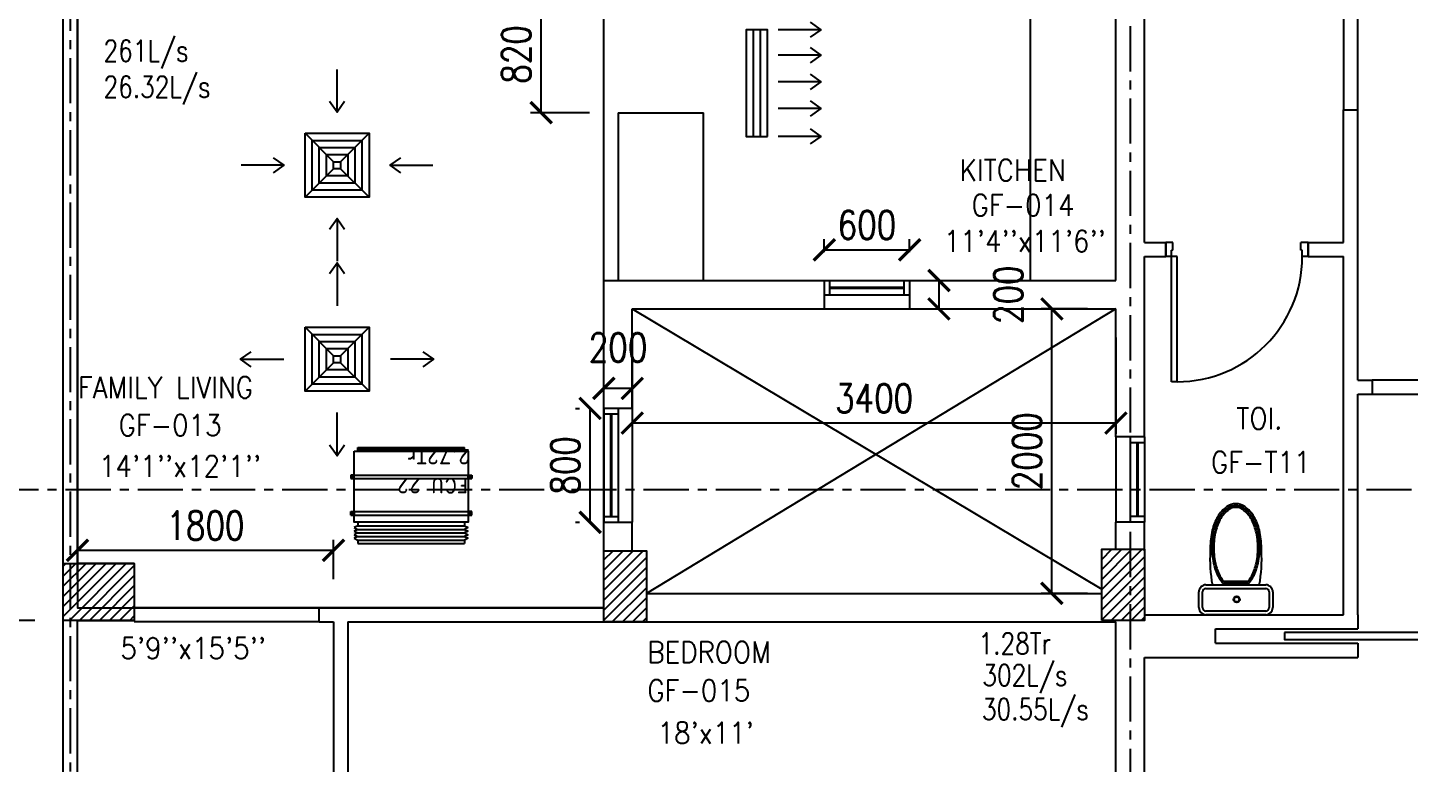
# Model space of a CAD drawing. Header units: millimetres. Extents: x -1288794 to 2153086, y -2701644 to -1335282.
# Drawn here: x 591602 to 601314, y -1502614 to -1497441 of the extents above; entities that cross this region are included whole.
import ezdxf

# ---------------------------------------------------------------- set-up
doc = ezdxf.new("R2010")
doc.units = ezdxf.units.MM
doc.header["$LTSCALE"] = 100
doc.header["$PDMODE"] = 34
for name, pattern in [('CENTER', [50.800000000000004, 31.75, -6.349999999999999, 6.349999999999999, -6.349999999999999]), ('DASHED2', [9.524999999999999, 6.349999999999999, -3.174999999999999]), ('HIDDEN', [9.524999999999999, 6.349999999999999, -3.174999999999999])]:
    doc.linetypes.add(name, pattern=pattern)
for name, color, linetype in [('A-ANNO-TEXT', 8, 'Continuous'), ('A-DOOR', 4, 'Continuous'), ('A-FLOR-OVHD', 4, 'DASHED2'), ('A-FLOR-PFIX', 8, 'Continuous'), ('A-FLOR-SPCL', 8, 'Continuous'), ('A-GLAZ', 5, 'Continuous'), ('A-GRID', 253, 'CENTER'), ('A-WALL-FULL', 8, 'Continuous'), ('AC- SUIPPOR', 7, 'HIDDEN'), ('AC-HLTEXT', 100, 'Continuous'), ('AC-SAD TEXT', 3, 'Continuous'), ('AC-UNIT', 5, 'Continuous'), ('RAD RIGHT', 1, 'Continuous'), ('S-COL- HACT.', 9, 'Continuous'), ('S-COL.', 8, 'Continuous'), ('SAD RIGHT', 3, 'Continuous'), ('SUPPLY GRILL RIGHT', 3, 'Continuous'), ('WALL', 42, 'Continuous')]:
    doc.layers.add(name, color=color, linetype=linetype)
doc.styles.add('ROMAND', font='romand')
doc.styles.add('ROMANS', font='romans.shx', dxfattribs={"width": 0.8})
doc.styles.add('SIMPLEX', font='simplex.shx', dxfattribs={"width": 0.8})
doc.dimstyles.new('100 of DIM2', dxfattribs={"dimscale": 0, "dimtxt": 200, "dimasz": 150, "dimexe": 75, "dimexo": 200, "dimgap": 75, "dimtad": 1, "dimdec": 0, "dimrnd": 5, "dimzin": 0, "dimdsep": 46, "dimtxsty": 'ROMANS', "dimblk": 'ARCHTICK', "dimcen": 100, "dimclrd": 94, "dimclre": 94, "dimclrt": 2, "dimadec": 0, "dimazin": 0, "dimtfac": 1, "dimtdec": 0, "dimtofl": 0, "dimtmove": 2, "dimatfit": 3, "dimldrblk": 'OPEN90', "dimfxl": 75, "dimtolj": 1, "dimtzin": 0, "dimarcsym": 0})

# ---------------------------------------------------------------- blocks, each defined once
blk = doc.blocks.new('D-100-R1')
for p, q in [((-80.00000000005821, 979.9999999999707), (-80, 100.0000000000291)), ((-80.00000000005821, 979.9999999999707), (-40.00000000004365, 979.9999999999707)), ((-40.00000000004365, 979.9999999999707), (-40, 55.0000000000291)), ((-1000, 100), (-1000, -5.82077e-11)), ((-1000, 100), (-960, 100)), ((-960, 100), (-960, 54.9999999999709)), ((-80, 100.0000000000291), (0, 100.0000000000582)), ((0, 100.0000000000582), (0, 0)), ((-960, 54.9999999999709), (-950, 55)), ((-950, 55), (-950, -5.82077e-11)), ((-50, 55.0000000000291), (-50, 0)), ((-50, 55.0000000000291), (-40, 55.0000000000291)), ((-50, 0), (0, 0)), ((-1000, -5.82077e-11), (-950, -5.82077e-11))]:
    blk.add_line(p, q)
at = {"linetype": 'Continuous'}
blk.add_arc((-80, 100), 880, 90.00000000000378, 180, dxfattribs=at)
blk = doc.blocks.new('WC-1')
for p, q in [((-210, 6.45741e-11), (210, -6.45741e-11)), ((-260.0000000000582, -159.9999999999113), (-260.0000000000155, -49.99999999992041)), ((-235.0000000000582, -159.9999999999281), (-235.0000000000155, -49.99999999992815)), ((-210.0000000000073, -24.99999999993543), (209.9999999999927, -25.00000000006457)), ((234.9999999999845, -50.00000000006276), (234.99999999996, -160.0000000000627)), ((259.9999999999845, -50.00000000007048), (259.99999999996, -160.0000000000705)), ((209.9999999999527, -185.0000000000646), (-210.0000000000655, -184.9999999999354)), ((209.9999999999445, -210.0000000000646), (-210.0000000000737, -209.9999999999354)), ((91.47615770909852, -222.5000000000282), (-91.47615771196342, -222.4999999999718)), ((85.75415153929588, -235.0000000000264), (-85.75415153759332, -234.9999999999736))]:
    blk.add_line(p, q)
for radius in [22.10058430915524, 17.10058430915523]:
    blk.add_circle((-6.103973758987193, -107.4929482146744), radius)
for centre, radius, start, end in [((-210.0000000000155, -49.99999999993542), 50, 89.99999999998244, 179.9999999999824), ((-210.0000000000155, -49.99999999993542), 25, 89.99999999998244, 179.9999999999824), ((209.9999999999845, -50.00000000006457), 50, 359.9999999999894, 89.99999999998244), ((209.9999999999845, -50.00000000006457), 25, 359.9999999999894, 89.99999999998244), ((-210.0000000000582, -159.9999999999354), 50, 179.9999999999792, 269.9999999999824), ((-210.0000000000582, -159.9999999999354), 25, 179.9999999999792, 269.9999999999824), ((209.99999999996, -160.0000000000646), 25, 269.9999999999824, 359.9999999999884), ((209.99999999996, -160.0000000000646), 50, 269.9999999999824, 359.9999999999884), ((722.2740576860797, -383.2329258520217), 904.0616061515724, 168.9528762463656, 184.063166162121), ((178.1919626198178, -428.1672622903807), 340.7320624944951, 149.8586144479107, 166.4765809055045), ((178.1919626198178, -428.1672622903625), 328.2320624944887, 149.858614447914, 166.4765809055076), ((68.55654542101274, -364.5079877878317), 213.9549828051977, 138.4151582942605, 149.8586144479058), ((68.55654542100363, -364.5079877878317), 201.4549828051949, 139.9943486805204, 149.8586144479042), ((-68.55654542114553, -364.5079877877533), 201.4549828051043, 30.14138555206289, 40.00565131911324), ((-68.55654542114553, -364.5079877877352), 213.9549828050913, 30.14138555205902, 41.58484170619487), ((-178.1919626200979, -428.1672622902533), 328.2320624945077, 13.5234190944571, 30.14138555205006), ((-178.1919626200888, -428.1672622902715), 340.7320624945054, 13.52341909446088, 30.14138555205409), ((352.1246317655295, -470.000000000117), 519.6246317656733, 166.4765809054962, 179.9999999999812), ((352.1246317655387, -470.0000000001262), 507.1246317656823, 166.4765809054951, 179.9999999999801), ((-352.1246317658261, -469.9999999999102), 507.1246317656823, 359.9999999999848, 13.52341909446973), ((-352.1246317658261, -469.999999999901), 519.6246317656824, 359.9999999999836, 13.52341909446853), ((352.1246317655295, -470.0000000001081), 532.1246317656733, 177.5541293824439, 179.9999999999824), ((352.1246317654022, -470.0000000001081), 532.1246317655459, 179.9999999999824, 193.523419094469), ((352.1246317654022, -470.0000000000898), 519.6246317655459, 179.9999999999836, 193.5234190944703), ((352.1246317654022, -470.0000000000807), 507.1246317655458, 179.9999999999849, 193.5234190944715), ((-352.1246317660534, -469.9999999998647), 507.1246317659097, 346.4765809054981, 359.99999999998), ((-352.1246317660625, -469.9999999998738), 519.6246317659188, 346.4765809054994, 359.9999999999814), ((-352.1246317660716, -469.9999999998921), 532.1246317659279, 346.4765809055007, 359.9999999999824), ((-352.1246317658261, -469.9999999998921), 532.1246317656824, 359.9999999999824, 2.445870617514181), ((178.1919626197104, -511.8327377097467), 353.2320624944095, 193.5234190944576, 210.1413855520581), ((178.1919626197286, -511.8327377097648), 340.7320624944198, 193.5234190944536, 210.1413855520537), ((178.1919626197468, -511.832737709783), 328.2320624944313, 193.5234190944496, 210.1413855520493), ((68.55654542087541, -575.4920122122284), 201.4549828051248, 210.1413855520627, 234.497162097987), ((-68.55654542121921, -575.4920122122047), 201.4549828051104, 305.5028379019778, 329.8586144479044), ((-178.1919626202598, -511.8327377095465), 328.2320624946647, 329.8586144479149, 346.4765809054953), ((-178.1919626202598, -511.8327377095283), 340.7320624946722, 329.8586144479113, 346.476580905492), ((-178.1919626202507, -511.8327377095101), 353.2320624946706, 329.8586144479074, 346.4765809054887), ((68.55654542087541, -575.4920122122558), 226.4549828051087, 210.1413855520583, 234.4971620979831), ((68.55654542087541, -575.4920122122468), 213.954982805112, 210.1413855520589, 234.4971620979841), ((-2.055458e-10, -671.5946751609408), 108.4053248390518, 234.4971620979795, 269.9999999999824), ((-2.055458e-10, -671.5946751609408), 95.90532483905179, 234.4971620979795, 269.9999999999824), ((-2.055458e-10, -671.5946751609408), 83.40532483905234, 234.4971620979796, 269.9999999999824), ((-2.055458e-10, -671.5946751609498), 83.40532483905031, 269.9999999999824, 305.5028379019857), ((-2.055458e-10, -671.5946751609498), 95.90532483905048, 269.9999999999824, 305.5028379019858), ((-2.055458e-10, -671.5946751609498), 108.4053248390506, 269.9999999999824, 305.5028379019859), ((-68.55654542121921, -575.4920122122047), 213.954982805105, 305.502837901979, 329.8586144479049), ((-68.55654542122828, -575.4920122122139), 226.4549828051069, 305.502837901982, 329.8586144479068)]:
    blk.add_arc(centre, radius, start, end)
at = {"linetype": 'Continuous', "ltscale": 50}
blk.add_arc((-722.274057685634, -383.2329258515035), 904.0616061509076, 355.9368338378321, 11.04712375360263, dxfattribs=at)
blk = doc.blocks.new('W-80')
for p, q in [((800, 100.0000000000085), (0, 100)), ((40, 0), (40, 100)), ((759.9999999998545, 100.0000000000079), (760, 9.0381e-12)), ((800, 8.4981e-12), (0, 0))]:
    blk.add_line(p, q)
at = {"linetype": 'Continuous'}
for p, q in [((759.9999999999229, 53.00000000000509), (40, 52.99999999998624)), ((759.9999999999317, 47.00000000000509), (40, 46.99999999998624))]:
    blk.add_line(p, q, dxfattribs=at)
blk = doc.blocks.new('W-60')
for p, q in [((600, 99.99999999997908), (0, 100)), ((40, 0), (40, 100)), ((559.9999999998544, 99.99999999997853), (560, -2.04068e-11)), ((600, -2.09468e-11), (0, 0))]:
    blk.add_line(p, q)
at = {"linetype": 'Continuous'}
for p, q in [((559.9999999999229, 52.99999999997565), (40, 52.99999999998624)), ((559.9999999999317, 46.99999999997564), (40, 46.99999999998624))]:
    blk.add_line(p, q, dxfattribs=at)
blk = doc.blocks.new('_ArchTick')
at = {"color": 0, "linetype": 'ByBlock', "const_width": 0.15}
blk.add_lwpolyline([(-0.5, -0.5), (0.5, 0.5)], dxfattribs=at)
blk = doc.blocks.new('*D235')
at = {"layer": 'AC-HLTEXT', "color": 94, "lineweight": -2, "transparency": 16777216}
for p, q in [((591651.9288088391, -1501608.63452488), (591377.3516615948, -1501608.63452488)), ((591452.3516615948, -1501608.63452488), (591452.3516615948, -1502718.634524934)), ((591651.9288088391, -1502718.634524934), (591377.3516615948, -1502718.634524934))]:
    blk.add_line(p, q, dxfattribs=at)
at = {"layer": 'Defpoints', "color": 0, "transparency": 16777216}
for p in [(591851.9288088391, -1501608.63452488), (591452.3516615948, -1502718.634524934), (591851.9288088391, -1502718.634524934)]:
    blk.add_point(p, dxfattribs=at)
at = {"layer": 'AC-HLTEXT', "color": 94, "lineweight": -2, "transparency": 16777216, "xscale": 150, "yscale": 150, "zscale": 150}
for p, rotation in [((591452.3516615948, -1501608.63452488), 90), ((591452.3516615948, -1502718.634524934), 270)]:
    blk.add_blockref('_ArchTick', p, dxfattribs=dict(at, rotation=rotation))
at = {"layer": 'AC-HLTEXT', "color": 2, "transparency": 16777216, "insert": (591277.3516615942, -1502163.634524907), "char_height": 200, "attachment_point": 5, "rotation": 90, "style": 'ROMANS'}
blk.add_mtext('\\A1;1110', dxfattribs=at)
blk = doc.blocks.new('*D237')
at = {"layer": 'AC-HLTEXT', "color": 94, "lineweight": -2, "transparency": 16777216}
for p, q in [((595851.9288088384, -1499618.634524933), (595851.9288088384, -1500296.406960809)), ((599251.9288088386, -1499618.634524933), (599251.9288088386, -1500296.406960809)), ((599251.9288088386, -1500221.406960809), (595851.9288088384, -1500221.406960809))]:
    blk.add_line(p, q, dxfattribs=at)
at = {"layer": 'Defpoints', "color": 0, "transparency": 16777216}
for p in [(595851.9288088384, -1499418.634524933), (599251.9288088386, -1499418.634524933), (595851.9288088384, -1500221.406960809)]:
    blk.add_point(p, dxfattribs=at)
at = {"layer": 'AC-HLTEXT', "color": 94, "lineweight": -2, "transparency": 16777216, "xscale": 150, "yscale": 150, "zscale": 150, "rotation": 180}
blk.add_blockref('_ArchTick', (595851.9288088384, -1500221.406960809), dxfattribs=at)
at = {"layer": 'AC-HLTEXT', "color": 94, "lineweight": -2, "transparency": 16777216, "xscale": 150, "yscale": 150, "zscale": 150}
blk.add_blockref('_ArchTick', (599251.9288088386, -1500221.406960809), dxfattribs=at)
at = {"layer": 'AC-HLTEXT', "color": 2, "transparency": 16777216, "insert": (597551.9288088385, -1500046.406960809), "char_height": 200, "attachment_point": 5, "style": 'ROMANS'}
blk.add_mtext('\\A1;3400', dxfattribs=at)
blk = doc.blocks.new('*D238')
at = {"layer": 'AC-HLTEXT', "color": 94, "lineweight": -2, "transparency": 16777216}
for p, q in [((599051.9288088384, -1499418.634524933), (598726.7496266726, -1499418.634524933)), ((598801.7496266726, -1501418.634524806), (598801.7496266726, -1499418.634524933)), ((599051.9288088388, -1501418.634524806), (598726.7496266726, -1501418.634524806))]:
    blk.add_line(p, q, dxfattribs=at)
at = {"layer": 'Defpoints', "color": 0, "transparency": 16777216}
for p in [(598801.7496266726, -1499418.634524933), (599251.9288088384, -1499418.634524933), (599251.9288088388, -1501418.634524806)]:
    blk.add_point(p, dxfattribs=at)
at = {"layer": 'AC-HLTEXT', "color": 94, "lineweight": -2, "transparency": 16777216, "xscale": 150, "yscale": 150, "zscale": 150}
for p, rotation in [((598801.7496266726, -1499418.634524933), 90), ((598801.7496266726, -1501418.634524806), 270)]:
    blk.add_blockref('_ArchTick', p, dxfattribs=dict(at, rotation=rotation))
at = {"layer": 'AC-HLTEXT', "color": 2, "transparency": 16777216, "insert": (598626.749626672, -1500418.63452487), "char_height": 200, "attachment_point": 5, "rotation": 90, "style": 'ROMANS'}
blk.add_mtext('\\A1;2000', dxfattribs=at)
blk = doc.blocks.new('*D240')
at = {"layer": 'AC-HLTEXT', "color": 94, "lineweight": -2, "transparency": 16777216}
for p, q in [((597201.9288088386, -1499018.634524932), (597201.9288088386, -1498928.539082586)), ((597801.9288088386, -1499018.634524932), (597801.9288088386, -1498928.539082586)), ((597201.9288088386, -1499003.539082586), (597801.9288088386, -1499003.539082586))]:
    blk.add_line(p, q, dxfattribs=at)
at = {"layer": 'Defpoints', "color": 0, "transparency": 16777216}
for p in [(597801.9288088386, -1499003.539082586), (597201.9288088386, -1499218.634524932), (597801.9288088386, -1499218.634524932)]:
    blk.add_point(p, dxfattribs=at)
at = {"layer": 'AC-HLTEXT', "color": 94, "lineweight": -2, "transparency": 16777216, "xscale": 150, "yscale": 150, "zscale": 150, "rotation": 180}
blk.add_blockref('_ArchTick', (597201.9288088386, -1499003.539082586), dxfattribs=at)
at = {"layer": 'AC-HLTEXT', "color": 94, "lineweight": -2, "transparency": 16777216, "xscale": 150, "yscale": 150, "zscale": 150}
blk.add_blockref('_ArchTick', (597801.9288088386, -1499003.539082586), dxfattribs=at)
at = {"layer": 'AC-HLTEXT', "color": 2, "transparency": 16777216, "insert": (597501.9288088386, -1498828.539082586), "char_height": 200, "attachment_point": 5, "style": 'ROMANS'}
blk.add_mtext('\\A1;600', dxfattribs=at)
blk = doc.blocks.new('*D241')
at = {"layer": 'AC-HLTEXT', "color": 94, "lineweight": -2, "transparency": 16777216}
for p, q in [((598001.9288088388, -1499218.634524933), (598082.5518056937, -1499218.634524933)), ((598007.5518056937, -1499218.634524933), (598007.5518056937, -1499418.634524933)), ((598001.9288088388, -1499418.634524933), (598082.5518056937, -1499418.634524933))]:
    blk.add_line(p, q, dxfattribs=at)
at = {"layer": 'Defpoints', "color": 0, "transparency": 16777216}
for p in [(597801.9288088388, -1499218.634524933), (597801.9288088388, -1499418.634524933), (598007.5518056937, -1499418.634524933)]:
    blk.add_point(p, dxfattribs=at)
at = {"layer": 'AC-HLTEXT', "color": 94, "lineweight": -2, "transparency": 16777216, "xscale": 150, "yscale": 150, "zscale": 150}
for p, rotation in [((598007.5518056937, -1499218.634524933), 90), ((598007.5518056937, -1499418.634524933), 270)]:
    blk.add_blockref('_ArchTick', p, dxfattribs=dict(at, rotation=rotation))
at = {"layer": 'AC-HLTEXT', "color": 2, "transparency": 16777216, "insert": (598495.0518056931, -1499318.634524933), "char_height": 200, "attachment_point": 5, "rotation": 90, "style": 'ROMANS'}
blk.add_mtext('\\A1;200', dxfattribs=at)
blk = doc.blocks.new('*D242')
at = {"layer": 'AC-HLTEXT', "color": 94, "lineweight": -2, "transparency": 16777216}
for p, q in [((591951.9288088386, -1501318.634524883), (591951.9288088386, -1501041.454293301)), ((593751.9288088386, -1501318.634524883), (593751.9288088386, -1501041.454293301)), ((593751.9288088386, -1501116.454293301), (591951.9288088386, -1501116.454293301))]:
    blk.add_line(p, q, dxfattribs=at)
at = {"layer": 'Defpoints', "color": 0, "transparency": 16777216}
for p in [(591951.9288088386, -1501116.454293301), (591951.9288088386, -1501518.634524883), (593751.9288088386, -1501518.634524883)]:
    blk.add_point(p, dxfattribs=at)
at = {"layer": 'AC-HLTEXT', "color": 94, "lineweight": -2, "transparency": 16777216, "xscale": 150, "yscale": 150, "zscale": 150, "rotation": 180}
blk.add_blockref('_ArchTick', (591951.9288088386, -1501116.454293301), dxfattribs=at)
at = {"layer": 'AC-HLTEXT', "color": 94, "lineweight": -2, "transparency": 16777216, "xscale": 150, "yscale": 150, "zscale": 150}
blk.add_blockref('_ArchTick', (593751.9288088386, -1501116.454293301), dxfattribs=at)
at = {"layer": 'AC-HLTEXT', "color": 2, "transparency": 16777216, "insert": (592851.9288088386, -1500941.454293301), "char_height": 200, "attachment_point": 5, "style": 'ROMANS'}
blk.add_mtext('\\A1;1800', dxfattribs=at)
blk = doc.blocks.new('*D243')
at = {"layer": 'AC-HLTEXT', "color": 94, "lineweight": -2, "transparency": 16777216}
for p, q in [((595451.9288088388, -1500118.634524933), (595480.8449336456, -1500118.634524933)), ((595555.8449336456, -1500918.634524933), (595555.8449336456, -1500118.634524933)), ((595451.9288088388, -1500918.634524933), (595480.8449336456, -1500918.634524933))]:
    blk.add_line(p, q, dxfattribs=at)
at = {"layer": 'Defpoints', "color": 0, "transparency": 16777216}
for p in [(595555.8449336456, -1500118.634524933), (595651.9288088388, -1500118.634524933), (595651.9288088388, -1500918.634524933)]:
    blk.add_point(p, dxfattribs=at)
at = {"layer": 'AC-HLTEXT', "color": 94, "lineweight": -2, "transparency": 16777216, "xscale": 150, "yscale": 150, "zscale": 150}
for p, rotation in [((595555.8449336456, -1500118.634524933), 90), ((595555.8449336456, -1500918.634524933), 270)]:
    blk.add_blockref('_ArchTick', p, dxfattribs=dict(at, rotation=rotation))
at = {"layer": 'AC-HLTEXT', "color": 2, "transparency": 16777216, "insert": (595380.844933645, -1500518.634524933), "char_height": 200, "attachment_point": 5, "rotation": 90, "style": 'ROMANS'}
blk.add_mtext('\\A1;800', dxfattribs=at)
blk = doc.blocks.new('*D244')
at = {"layer": 'AC-HLTEXT', "color": 94, "lineweight": -2, "transparency": 16777216}
for p, q in [((595651.9288088377, -1499918.634524932), (595651.9288088377, -1499902.332565667)), ((595851.9288088386, -1499977.332565667), (595651.9288088377, -1499977.332565667)), ((595851.9288088386, -1499918.634524932), (595851.9288088386, -1499902.332565667))]:
    blk.add_line(p, q, dxfattribs=at)
at = {"layer": 'Defpoints', "color": 0, "transparency": 16777216}
for p in [(595651.9288088377, -1499977.332565667), (595651.9288088377, -1500118.634524932), (595851.9288088386, -1500118.634524932)]:
    blk.add_point(p, dxfattribs=at)
at = {"layer": 'AC-HLTEXT', "color": 94, "lineweight": -2, "transparency": 16777216, "xscale": 150, "yscale": 150, "zscale": 150, "rotation": 180}
blk.add_blockref('_ArchTick', (595651.9288088377, -1499977.332565667), dxfattribs=at)
at = {"layer": 'AC-HLTEXT', "color": 94, "lineweight": -2, "transparency": 16777216, "xscale": 150, "yscale": 150, "zscale": 150}
blk.add_blockref('_ArchTick', (595851.9288088386, -1499977.332565667), dxfattribs=at)
at = {"layer": 'AC-HLTEXT', "color": 2, "transparency": 16777216, "insert": (595751.9288088381, -1499689.832565667), "char_height": 200, "attachment_point": 5, "style": 'ROMANS'}
blk.add_mtext('\\A1;200', dxfattribs=at)
blk = doc.blocks.new('*D245')
at = {"layer": 'AC-HLTEXT', "color": 94, "lineweight": -2, "transparency": 16777216}
for p, q in [((595551.9288088388, -1497218.634524873), (595136.2338262806, -1497218.634524873)), ((595211.2338262806, -1498038.634524925), (595211.2338262806, -1497218.634524873)), ((595551.9288088388, -1498038.634524925), (595136.2338262806, -1498038.634524925))]:
    blk.add_line(p, q, dxfattribs=at)
at = {"layer": 'Defpoints', "color": 0, "transparency": 16777216}
for p in [(595211.2338262806, -1497218.634524873), (595751.9288088388, -1497218.634524873), (595751.9288088388, -1498038.634524925)]:
    blk.add_point(p, dxfattribs=at)
at = {"layer": 'AC-HLTEXT', "color": 94, "lineweight": -2, "transparency": 16777216, "xscale": 150, "yscale": 150, "zscale": 150}
for p, rotation in [((595211.2338262806, -1497218.634524873), 90), ((595211.2338262806, -1498038.634524925), 270)]:
    blk.add_blockref('_ArchTick', p, dxfattribs=dict(at, rotation=rotation))
at = {"layer": 'AC-HLTEXT', "color": 2, "transparency": 16777216, "insert": (595036.23382628, -1497628.634524899), "char_height": 200, "attachment_point": 5, "rotation": 90, "style": 'ROMANS'}
blk.add_mtext('\\A1;820', dxfattribs=at)
blk = doc.blocks.new('A$C44FB0367')
at = {"layer": 'WALL', "ltscale": 30}
h = blk.add_hatch(dxfattribs=at)
h.set_pattern_fill('NET3', color=2, scale=100, style=0)
h.set_pattern_definition([(0, (19935.24582652366, -11666.62654212536), (0, 12.5), []), (59.99999999999999, (19935.24582652366, -11666.62654212536), (-10.82531754730548, 6.250000000000001), []), (120, (19935.24582652366, -11666.62654212536), (-10.82531754730548, -6.249999999999997), [])])
h.paths.add_polyline_path([(775, 250), (775, 275), (25, 275), (25, 250)])
at = {"layer": 'WALL', "color": 5, "ltscale": 30}
for p, q in [((25, 250), (25, 275)), ((25, 275), (775, 275)), ((775, 250), (775, 275))]:
    blk.add_line(p, q, dxfattribs=at)
at = {"layer": 'WALL', "color": 8, "ltscale": 30}
for p, q in [((25, -275), (0, -287.5)), ((0, -287.5), (25, -300)), ((25, -250), (25, -275)), ((25, -250), (25, -275)), ((25, -275), (775, -275)), ((775, -250), (775, -275)), ((775, -275), (800, -287.5)), ((800, -287.5), (775, -300)), ((25, -300), (0, -312.5)), ((0, -312.5), (25, -325)), ((25, -325), (0, -337.5)), ((0, -337.5), (25, -350)), ((25, -350), (0, -362.5)), ((0, -362.5), (25, -375)), ((25, -300), (775, -300)), ((25, -325), (775, -325)), ((25, -350), (775, -350)), ((25, -375), (775, -375)), ((25, -375), (25, -400)), ((775, -300), (800, -312.5)), ((800, -312.5), (775, -325)), ((775, -325), (800, -337.5)), ((800, -337.5), (775, -350)), ((775, -350), (800, -362.5)), ((800, -362.5), (775, -375)), ((775, -375), (775, -400)), ((25, -400), (775, -400))]:
    blk.add_line(p, q, dxfattribs=at)
at = {"layer": 'WALL', "color": 5, "ltscale": 30}
blk.add_lwpolyline([(0, 250), (800, 250), (800, -250), (0, -250)], close=True, dxfattribs=at)
blk = doc.blocks.new('A$C5F1D0244')
at = {"layer": 'AC- SUIPPOR', "ltscale": 5}
for p, q in [((-25, 425), (-25, -425)), ((0, 425), (0, -425))]:
    blk.add_line(p, q, dxfattribs=at)
at = {"layer": 'AC- SUIPPOR', "ltscale": 30}
for points in [[(-25, 400), (0, 400), (0, 425), (-25, 425)], [(-25, -400), (0, -400), (0, -425), (-25, -425)]]:
    blk.add_lwpolyline(points, close=True, dxfattribs=at)
for centre in [(-12.5, 412.5), (-12.5, -412.5)]:
    blk.add_circle(centre, 5, dxfattribs=at)
blk = doc.blocks.new('SUPPLY GRILL RIGHT')
at = {"layer": 'SUPPLY GRILL RIGHT'}
for p, q in [((375, 25), (-375, 25)), ((375, -25), (375, 25)), ((375, -25), (-375, -25)), ((375, -75), (375, -25))]:
    blk.add_line(p, q, dxfattribs=at)
blk.add_lwpolyline([(-375, -75), (375, -75), (375, 75), (-375, 75)], close=True, dxfattribs=at)
for points in [[(-375, -450), (-375, -150)], [(-178.5, -450), (-178.5, -150)], [(9, -450), (9, -150)], [(196.5, -450), (196.5, -150)], [(375, -450), (375, -150)]]:
    blk.add_leader(points, dimstyle='100 of DIM2', override={"dimscale": 1, "dimasz": 75, "dimtad": 0, "dimclrd": 0, "dimfxl": 0.2}, dxfattribs=at)
blk = doc.blocks.new('SD RIGHT')
at = {"layer": 'SAD RIGHT'}
for p, q in [((-225.0000000130385, 224.9999989583157), (-25.00000001303852, 24.9999989583157)), ((225, 224.9999989583157), (24.99999902606942, 24.99999993224628)), ((-25, -25.0000010416843), (-225, -225.0000010416843)), ((225, -224.9999988633208), (24.99999902606942, -24.99999983725138))]:
    blk.add_line(p, q, dxfattribs=at)
for points in [[(-225, -225.0000010416843), (225, -225.0000010416843), (225, 224.9999989583157), (-225, 224.9999989583157)], [(-175, -175.0000010416843), (175, -175.0000010416843), (175, 174.9999989583157), (-175, 174.9999989583157)], [(-125, -125.0000010416843), (125, -125.0000010416843), (125, 124.9999989583157), (-125, 124.9999989583157)], [(-75, -75.0000010416843), (75, -75.0000010416843), (75, 74.9999989583157), (-75, 74.9999989583157)], [(-25, -25.0000010416843), (25, -25.0000010416843), (25, 24.9999989583157), (-25, 24.9999989583157)]]:
    blk.add_lwpolyline(points, close=True, dxfattribs=at)
for points in [[(-2.218100628785588e-06, 677.8050755678596), (-7.435058485549817e-07, 375.0000000409782)], [(-677.8050755268814, -1.041684299707413e-06), (-375, -1.041684299707413e-06)], [(677.8050755268814, -1.041684299707413e-06), (375, -1.041684299707413e-06)], [(4.383425614766576e-06, -677.8050754859032), (2.908830834535969e-06, -374.9999999590218)]]:
    blk.add_leader(points, dimstyle='100 of DIM2', override={"dimscale": 1, "dimasz": 75, "dimtad": 0, "dimclrd": 256, "dimfxl": 0.2}, dxfattribs=at)
blk = doc.blocks.new('RAD RIGHT CENTER')
at = {"layer": 'RAD RIGHT'}
for p, q in [((-224.9999997179257, 224.999999381369), (-24.99999971792568, 24.99999938136898)), ((225.0000002820743, 224.999999381369), (25.00000028207432, 24.99999938136898)), ((-24.99999971792568, -25.00000061863102), (-224.9999997179257, -225.000000618631)), ((25.00000028207432, -25.00000061863102), (225.0000002820743, -225.000000618631))]:
    blk.add_line(p, q, dxfattribs=at)
for points in [[(-224.9999997179257, -225.000000618631), (225.0000002820743, -225.000000618631), (225.0000002820743, 224.999999381369), (-224.9999997179257, 224.999999381369)], [(-174.9999997179257, -175.000000618631), (175.0000002820743, -175.000000618631), (175.0000002820743, 174.999999381369), (-174.9999997179257, 174.999999381369)], [(-124.9999997179257, -125.000000618631), (125.0000002820743, -125.000000618631), (125.0000002820743, 124.999999381369), (-124.9999997179257, 124.999999381369)], [(-74.99999971792568, -75.00000061863102), (75.00000028207432, -75.00000061863102), (75.00000028207432, 74.99999938136898), (-74.99999971792568, 74.99999938136898)], [(-24.99999971792568, -25.00000061863102), (25.00000028207432, -25.00000061863102), (25.00000028207432, 24.99999938136898), (-24.99999971792568, 24.99999938136898)]]:
    blk.add_lwpolyline(points, close=True, dxfattribs=at)
for points in [[(2.820743247866631e-07, 373.4068821851683), (2.820743247866631e-07, 673.4068821851683)], [(-373.406882521725, -6.186310201883316e-07), (-673.406882521725, -6.186310201883316e-07)], [(373.4068830858737, -6.186310201883316e-07), (673.4068830858737, -6.186310201883316e-07)], [(2.820743247866631e-07, -373.4068834224304), (2.820743247866631e-07, -673.4068834224304)]]:
    blk.add_leader(points, dimstyle='100 of DIM2', override={"dimscale": 1, "dimasz": 75, "dimtad": 0, "dimclrd": 1, "dimfxl": 0.2}, dxfattribs=at)

msp = doc.modelspace()

# ---------------------------------------------------------------- hatches: boundary and pattern name
at = {"layer": 'S-COL- HACT.', "linetype": 'Continuous', "ltscale": 3}
h = msp.add_hatch(dxfattribs=at)
h.set_pattern_fill('ANSI31', color=256, scale=400, style=0)
h.set_pattern_definition([(45, (1708457.111908458, -1109556.649224532), (-35.35533905932737, 35.35533905932738), [])])
h.paths.add_polyline_path([(595651.9288088377, -1501618.63452488), (595651.9288088377, -1501118.63452488), (595951.9288088377, -1501118.63452488), (595951.9288088377, -1501618.634524879)])
h = msp.add_hatch(dxfattribs=at)
h.set_pattern_fill('ANSI31', color=256, scale=400, style=0)
h.set_pattern_definition([(45, (1708357.111908458, -1109546.6492245), (-35.35533905932737, 35.35533905932738), [])])
h.paths.add_polyline_path([(599151.9288088377, -1501608.634524847), (599151.9288088374, -1501108.634524846), (599451.9288088374, -1501108.634524846), (599451.9288088377, -1501608.634524846)])
h = msp.add_hatch(dxfattribs=at)
h.set_pattern_fill('ANSI31', color=256, scale=400, style=0)
h.set_pattern_definition([(45, (828947.1155060143, -1509993.415249255), (-35.35533905932737, 35.35533905932738), [])])
h.paths.add_polyline_path([(592351.9288088384, -1501208.634524881), (591851.9288088384, -1501208.634524881), (591851.9288088386, -1501608.63452488), (592351.9288088386, -1501608.634524881)])

# ---------------------------------------------------------------- linework, layer by layer
at = {"layer": 'A-DOOR', "ltscale": 3}
msp.add_lwpolyline([(600435.9272018706, -1501693.634524935), (600435.9272018706, -1501743.634524938), (601485.9272018713, -1501743.634524938), (601485.9272018713, -1501693.634524938), (600435.9272018706, -1501693.634524938)], dxfattribs=at)
at = {"layer": 'A-FLOR-OVHD', "linetype": 'Continuous', "ltscale": 3}
for p, q in [((600851.9288088386, -1496818.634524935), (600851.9288088384, -1498018.634524934)), ((600951.9288088384, -1498018.634524934), (600951.9288088386, -1496818.634524935)), ((602851.9288088384, -1499918.634524932), (601051.9288088384, -1499918.634524932)), ((601051.9288088384, -1500018.634524932), (602851.9288088384, -1500018.634524932)), ((592351.9288088386, -1501518.63452488), (593651.9288088386, -1501518.634524879)), ((593651.9288088386, -1501618.63452488), (592351.9288088386, -1501618.634524882))]:
    msp.add_line(p, q, dxfattribs=at)
at = {"layer": 'A-FLOR-SPCL', "ltscale": 3}
for p, q in [((598651.9288088386, -1499218.634524925), (598651.9288088384, -1496268.634524932)), ((595751.9288088386, -1498038.634524924), (595751.9288088386, -1499218.634524925)), ((595751.9288088386, -1498038.634524924), (596351.9288088384, -1498038.634524924)), ((596351.9288088384, -1499218.634524925), (596351.9288088384, -1498038.634524924)), ((595851.9288088386, -1499418.634524932), (599151.9288088377, -1501389.222760174)), ((599251.9288088381, -1499418.634524932), (595951.9288088431, -1501418.634524879))]:
    msp.add_line(p, q, dxfattribs=at)
msp.add_lwpolyline([(595651.9288088377, -1497218.634524872), (591951.9288088386, -1497218.634524872), (591951.9288088386, -1501521.324779124), (595651.9288088377, -1501521.324779124)], close=True, dxfattribs=at)
at = {"layer": 'A-GLAZ', "ltscale": 3}
for p, q in [((597201.9288088386, -1499418.634524932), (597801.9288088386, -1499418.634524932)), ((595851.9288088386, -1500118.634524932), (595851.9288088386, -1500918.634524932)), ((599251.9288088381, -1500318.634524932), (599251.9288088381, -1500918.634524932))]:
    msp.add_line(p, q, dxfattribs=at)
at = {"layer": 'A-GRID', "ltscale": 0.1}
for p, q in [((591901.928808837, -1465142.619941931), (591901.928808837, -1513276.979935951)), ((599351.9288088381, -1466442.619941899), (599351.9288088381, -1514576.979935919)), ((574596.1376255419, -1500687.632508361), (618135.7297196572, -1500687.632508361))]:
    msp.add_line(p, q, dxfattribs=at)
at = {"layer": 'A-WALL-FULL', "ltscale": 3}
for p, q in [((599251.9288088386, -1499218.634524931), (599251.9288088388, -1495668.634524932)), ((599451.9288088386, -1498950.634524935), (599451.9288088388, -1495668.634524932)), ((599251.9288088386, -1499218.634524932), (599251.9288088388, -1496068.634524932)), ((591851.9288088388, -1502718.634524933), (591851.9288088388, -1496818.634524872)), ((591951.9288088388, -1501208.634524857), (591951.9288088386, -1497218.634524872)), ((600851.9288088384, -1498018.634524934), (600951.9288088388, -1498018.634524934)), ((600851.9288088384, -1498950.634524935), (600851.9288088384, -1498018.634524934)), ((600851.9288088384, -1498018.634524934), (600951.9288088388, -1498018.634524934)), ((600951.9288088384, -1499918.634524932), (600951.9288088384, -1498018.634524934)), ((599451.9288088386, -1498950.634524935), (599601.9288088342, -1498950.634524935)), ((599601.9288088344, -1498950.634524935), (599601.9288088342, -1499050.634524935)), ((600601.9288088342, -1498950.634524935), (600851.9288088349, -1498950.634524935)), ((600601.9288088342, -1498950.634524935), (600601.9288088342, -1499050.634524935)), ((599451.9288088386, -1499050.634524935), (599601.9288088342, -1499050.634524935)), ((599451.9288088384, -1500318.634524932), (599451.9288088386, -1499050.634524935)), ((600601.9288088342, -1499050.634524935), (600851.9288088349, -1499050.634524935)), ((600851.9288088386, -1501568.634524937), (600851.9288088384, -1499050.634524935)), ((595651.9288088386, -1499218.634524932), (597201.9288088386, -1499218.634524932)), ((595651.9288088386, -1500118.634524932), (595651.9288088386, -1499218.634524932)), ((597201.9288088386, -1499218.634524932), (597201.9288088386, -1499418.634524932)), ((597801.9288088386, -1499218.634524932), (597801.9288088386, -1499418.634524932)), ((597801.9288088386, -1499218.634524932), (599251.9288088381, -1499218.634524932)), ((595851.9288088386, -1499418.634524932), (597201.9288088386, -1499418.634524932)), ((595851.9288088386, -1500118.634524932), (595851.9288088386, -1499418.634524932)), ((597801.9288088386, -1499418.634524932), (599251.9288088381, -1499418.634524932)), ((599251.9288088386, -1500318.634524932), (599251.9288088386, -1499418.634524932)), ((600951.9288088384, -1499918.634524932), (601051.9288088384, -1499918.634524932)), ((601051.9288088384, -1499918.634524932), (601051.9288088384, -1500018.634524932)), ((600951.9288088386, -1501568.634524936), (600951.9288088386, -1500018.634524932)), ((600951.9288088384, -1500018.634524932), (601051.9288088384, -1500018.634524932)), ((595851.9288088386, -1500118.634524932), (595651.9288088386, -1500118.634524932)), ((599451.9288088381, -1500318.634524932), (599251.9288088381, -1500318.634524932)), ((595651.9288088386, -1501118.63452488), (595651.9288088386, -1500918.634524932)), ((595651.9288088386, -1500918.634524932), (595851.9288088386, -1500918.634524932)), ((595851.9288088387, -1501118.63452488), (595851.9288088386, -1500918.634524932)), ((599251.9288088386, -1501108.634524846), (599251.9288088386, -1500918.634524932)), ((599451.9288088381, -1500918.634524932), (599251.9288088381, -1500918.634524932)), ((599451.9288088386, -1501118.634524847), (599451.9288088386, -1500918.634524932)), ((595951.9288088365, -1501418.634524879), (599151.9288088377, -1501418.634524806)), ((593651.9288088386, -1501518.63452488), (595651.928808839, -1501518.634524943)), ((593651.9288088386, -1501618.634524881), (593651.9288088386, -1501518.63452488)), ((591951.9288088388, -1503518.634524933), (591951.9288088391, -1501608.634524849)), ((593651.9288088386, -1501618.63452488), (593601.9288088386, -1501618.63452488)), ((593751.9288088386, -1501618.63452488), (593751.9288088388, -1503618.634524932)), ((593851.9288088388, -1501618.63452488), (599251.9288088386, -1501618.634524879)), ((593851.9288088388, -1501618.63452488), (593851.9288088388, -1503618.634524932)), ((599251.9288088386, -1504718.634524945), (599251.9288088386, -1501618.634524879)), ((599451.9288088388, -1501568.634524965), (600851.9288088386, -1501568.634524937)), ((600951.9288088384, -1501568.634524937), (600951.9288088384, -1501668.634524937)), ((599951.9288088384, -1501668.634524935), (600951.9288088384, -1501668.634524939)), ((599951.9288088388, -1501768.634524936), (599951.9288088388, -1501668.634524935)), ((599951.9288088384, -1501768.634524936), (600951.9288088384, -1501768.63452494)), ((600951.9288088384, -1501768.634524937), (600951.9288088384, -1501868.634524937)), ((599451.9288088384, -1501868.634524933), (600951.9288088384, -1501868.634524937)), ((599451.9288088388, -1508768.634524932), (599451.9288088386, -1501868.634524933))]:
    msp.add_line(p, q, dxfattribs=at)
at = {"layer": 'A-WALL-FULL', "linetype": 'Continuous', "ltscale": 3}
for p, q in [((595651.928808839, -1501518.634524943), (595651.9288088386, -1501118.634524911)), ((595651.9288088386, -1501118.634524911), (595651.9288088386, -1501118.63452488)), ((595851.9288088387, -1501118.634524848), (595951.9288088365, -1501118.63452488)), ((595951.9288088365, -1501118.63452488), (595951.9288088431, -1501418.634524879)), ((599151.9288088377, -1501418.634524806), (599151.9288088374, -1501108.634524878)), ((599151.9288088374, -1501108.634524878), (599251.9288088386, -1501108.634524878)), ((599451.9288088386, -1501118.634524878), (599451.9288088386, -1501118.634524878)), ((599451.9288088386, -1501118.634524878), (599451.9288088372, -1501568.634524965)), ((592351.9288088391, -1501208.634524857), (591951.9288088388, -1501208.634524889)), ((591951.9288088391, -1501608.634524849), (592351.9288088388, -1501608.634524881)), ((593651.9288088386, -1501618.63452488), (593751.9288088386, -1501618.63452488))]:
    msp.add_line(p, q, dxfattribs=at)
at = {"layer": 'S-COL.', "linetype": 'Continuous', "ltscale": 3}
for points in [[(595651.9288088377, -1501618.634524912), (595651.9288088377, -1501118.634524911), (595951.9288088377, -1501118.634524911), (595951.9288088377, -1501618.634524911)], [(595651.9288088377, -1501618.63452488), (595651.9288088377, -1501118.63452488), (595951.9288088377, -1501118.63452488), (595951.9288088377, -1501618.634524879)], [(599151.9288088377, -1501608.634524878), (599151.9288088374, -1501108.634524878), (599451.9288088374, -1501108.634524878), (599451.9288088377, -1501608.634524878)], [(599151.9288088377, -1501608.634524847), (599151.9288088374, -1501108.634524846), (599451.9288088374, -1501108.634524846), (599451.9288088377, -1501608.634524846)], [(592351.9288088386, -1501608.634524881), (591851.9288088386, -1501608.63452488), (591851.9288088384, -1501208.634524881), (592351.9288088384, -1501208.634524881)]]:
    msp.add_lwpolyline(points, close=True, dxfattribs=at)

# ---------------------------------------------------------------- block references
at = {"ltscale": 30, "rotation": 90.00000000000001}
msp.add_blockref('A$C5F1D0244', (594298.2990057822, -1500586.731214299), dxfattribs=at)
at = {"ltscale": 30, "xscale": -1, "rotation": 90}
msp.add_blockref('A$C5F1D0244', (594298.2990057822, -1500867.942252256), dxfattribs=at)
at = {"layer": 'A-DOOR', "ltscale": 3, "rotation": 180}
msp.add_blockref('D-100-R1', (599601.9288088342, -1498950.634524935), dxfattribs=at)
at = {"layer": 'A-FLOR-PFIX', "ltscale": 3, "rotation": 180}
msp.add_blockref('WC-1', (600094.6181701762, -1501568.634524935), dxfattribs=at)
at = {"layer": 'A-GLAZ', "ltscale": 3}
for p, rotation in [((597801.9288088388, -1499218.634524932), 180), ((599451.9288088384, -1500918.634524932), 90)]:
    msp.add_blockref('W-60', p, dxfattribs=dict(at, rotation=rotation))
at = {"layer": 'A-GLAZ', "ltscale": 3, "xscale": -1, "rotation": 270}
msp.add_blockref('W-80', (595651.9288088386, -1500918.634524932), dxfattribs=at)
at = {"layer": 'AC-UNIT', "color": 6, "ltscale": 30}
msp.add_blockref('A$C44FB0367', (593898.2990057822, -1500668.63452488), dxfattribs=at)
at = {"layer": 'RAD RIGHT', "xscale": -1, "rotation": 180}
msp.add_blockref('RAD RIGHT CENTER', (593776.9288085564, -1498408.385724244), dxfattribs=at)
at = {"layer": 'SAD RIGHT', "xscale": -1, "rotation": 180}
msp.add_blockref('SD RIGHT', (593776.9288085948, -1499772.599171716), dxfattribs=at)
at = {"layer": 'SUPPLY GRILL RIGHT', "rotation": 90}
msp.add_blockref('SUPPLY GRILL RIGHT', (596726.9288088386, -1497830.565348592), dxfattribs=at)

# ---------------------------------------------------------------- texts
at = {"layer": 'A-ANNO-TEXT', "style": 'ROMANS', "width": 0.9}
for s, p in [('KITCHEN', (598153.5807660752, -1498517.766407887)), ('GF-014', (598236.8354218674, -1498763.892173574)), ("11'4''x11'6''", (598041.6039073732, -1499016.191221182)), ('FAMILY LIVING', (591954.4749848153, -1500044.869735051)), ('GF-013', (592241.2274597716, -1500310.826487012)), ('TOI.', (600097.403209313, -1500263.012635484)), ("14'1''x12'1''", (592103.8111589146, -1500598.732592475)), ('GF-T11', (599919.3579973136, -1500571.186494363)), ("5'9''x15'5''", (592253.8745829536, -1501878.826560054)), ('BEDROOM', (595958.0997162224, -1501907.550686927)), ('GF-015', (595958.0997162224, -1502176.110760351)), ("18'x11'", (596030.155825608, -1502474.555097036))]:
    msp.add_text(s, height=150, dxfattribs=at).set_placement(p)
at = {"layer": 'AC-HLTEXT', "style": 'ROMAND'}
for s, p in [('2.72Tr', (594712.7278991248, -1500408.622620611)), ('FCU 22', (594698.2990057822, -1500611.731214299))]:
    msp.add_text(s, height=100, rotation=180, dxfattribs=at).set_placement(p)
at = {"layer": 'AC-SAD TEXT', "style": 'SIMPLEX', "width": 0.8}
for s, p in [('261L/s', (592135.5827838789, -1497677.912238396)), ('26.32L/s', (592135.5827838789, -1497932.179812504)), ('1.28Tr', (598286.4033135355, -1501846.124329951)), ('302L/s', (598313.0490233443, -1502069.090612485)), ('30.55L/s', (598309.7184376912, -1502308.696230844))]:
    msp.add_text(s, height=150, dxfattribs=at).set_placement(p)

# ---------------------------------------------------------------- dimensions: what is measured, and where the dimension line sits
at = {"layer": 'AC-HLTEXT'}
for base, p1, p2, picture, middle in [((595211.2338262806, -1497218.634524873), (595751.9288088386, -1498038.634524924), (595751.9288088386, -1497218.634524872), '*D245', (595036.23382628, -1497628.634524899)), ((598007.5518056937, -1499418.634524933), (597801.9288088386, -1499218.634524932), (597801.9288088386, -1499418.634524932), '*D241', (598495.0518056931, -1499318.634524933)), ((598801.7496266726, -1499418.634524933), (599251.9288088386, -1501418.634524806), (599251.9288088381, -1499418.634524932), '*D238', (598626.749626672, -1500418.63452487)), ((595555.8449336456, -1500118.634524933), (595651.9288088386, -1500918.634524932), (595651.9288088386, -1500118.634524932), '*D243', (595380.844933645, -1500518.634524933)), ((591452.3516615948, -1502718.634524934), (591851.9288088388, -1501608.63452488), (591851.9288088388, -1502718.634524933), '*D235', (591277.3516615942, -1502163.634524907))]:
    dim = msp.add_linear_dim(base=base, p1=p1, p2=p2, angle=90, dimstyle='100 of DIM2', override={"dimscale": 1, "dimfxl": 0.2}, dxfattribs=at)
    dim.commit()
    dim.dimension.update_dxf_attribs({"geometry": picture, "text_midpoint": middle})
for base, p1, p2, picture, middle in [((597801.9288088386, -1499003.539082586), (597201.9288088386, -1499218.634524932), (597801.9288088386, -1499218.634524932), '*D240', (597501.9288088386, -1498828.539082586)), ((595851.9288088384, -1500221.406960809), (599251.9288088386, -1499418.634524933), (595851.9288088384, -1499418.634524933), '*D237', (597551.9288088385, -1500046.406960809)), ((595651.9288088377, -1499977.332565667), (595851.9288088386, -1500118.634524932), (595651.9288088377, -1500118.634524932), '*D244', (595751.9288088381, -1499689.832565667)), ((591951.9288088386, -1501116.454293301), (593751.9288088386, -1501518.634524883), (591951.9288088386, -1501518.634524883), '*D242', (592851.9288088386, -1500941.454293301))]:
    dim = msp.add_linear_dim(base=base, p1=p1, p2=p2, dimstyle='100 of DIM2', override={"dimscale": 1, "dimfxl": 0.2}, dxfattribs=at)
    dim.commit()
    dim.dimension.update_dxf_attribs({"geometry": picture, "text_midpoint": middle})

doc.saveas('drawing.dxf')
